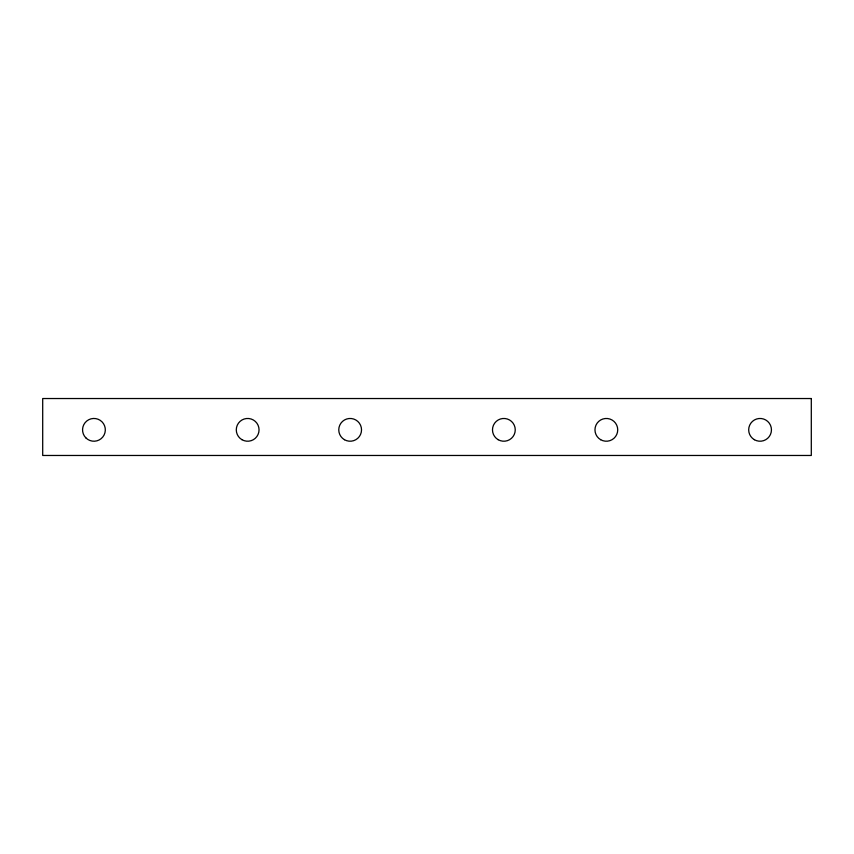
<?xml version="1.0" encoding="UTF-8"?>
<svg xmlns="http://www.w3.org/2000/svg" width="854" height="854" viewBox="0 0 854 854"><rect width="100%" height="100%" fill="white"/><g stroke="black" fill="none" stroke-linecap="round" stroke-linejoin="round"><path stroke-width="1.28" d="M811.3 398.53L42.7 398.53L42.7 455.47L811.3 455.47L811.3 398.53M754.37 439.703A11.39 11.39 0 0 0 771.45 429.85A11.39 11.39 0 0 0 754.37 419.987A11.39 11.39 0 0 0 754.37 439.703M600.65 439.703A11.39 11.39 0 0 0 617.73 429.85A11.39 11.39 0 0 0 600.65 419.987A11.39 11.39 0 0 0 600.65 439.703M498.17 439.703A11.39 11.39 0 0 0 515.25 429.85A11.39 11.39 0 0 0 498.17 419.987A11.39 11.39 0 0 0 498.17 439.703M344.45 439.703A11.39 11.39 0 0 0 361.53 429.85A11.39 11.39 0 0 0 344.45 419.987A11.39 11.39 0 0 0 344.45 439.703M241.97 439.703A11.39 11.39 0 0 0 259.05 429.85A11.39 11.39 0 0 0 241.97 419.987A11.39 11.39 0 0 0 241.97 439.703M85.891 437.899A11.39 11.39 0 0 0 104.935 432.797A11.39 11.39 0 0 0 90.994 418.844A11.39 11.39 0 0 0 85.891 437.899"/></g></svg>
